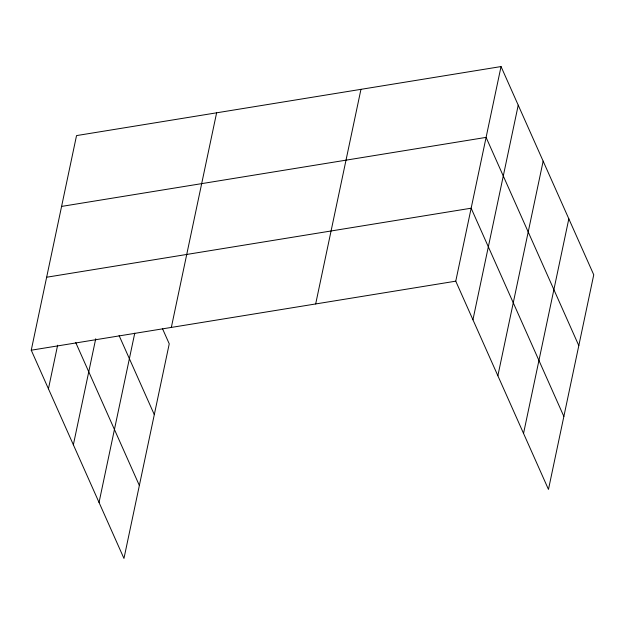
<?xml version="1.0" encoding="UTF-8"?>
<svg xmlns="http://www.w3.org/2000/svg" width="625" height="625" viewBox="0 0 625 625"><rect width="100%" height="100%" fill="white"/><g stroke="black" fill="none" stroke-linecap="round" stroke-linejoin="round"><path stroke-width="0.94" d="M162.523 328.719L169.242 343.828L123.961 558.438L31.25 350.203L76.531 135.594L501.039 66.562L593.75 274.797L548.469 489.406L455.758 281.172L501.039 66.562M48.438 388.805L57.633 345.211M73.359 444.781L95.727 338.766M99.039 502.461L134.758 333.172M171.336 327.422L216.617 112.812M315.672 303.953L360.953 89.344M472.938 319.773L518.227 105.164M497.867 375.75L543.148 161.141M523.539 433.43L568.828 218.82M61.594 206.414L486.094 137.383L578.805 345.617M46.648 277.234L471.148 208.203L563.859 416.438M31.25 350.203L455.758 281.172M119.109 335.602L154.305 414.648M75.703 342.492L139.359 485.469"/></g></svg>
